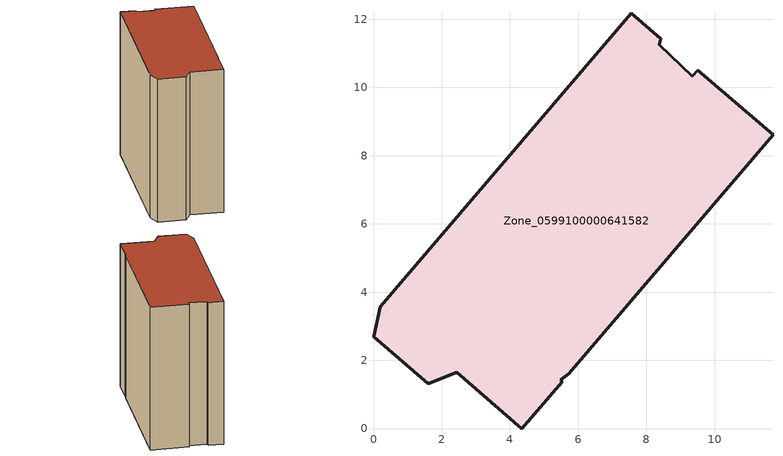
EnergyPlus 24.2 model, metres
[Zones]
Zone_0599100000641582
 floor ground (C_G): 8.42,11.43 8.38,11.26 9.35,10.33 9.5,10.5 11.71,8.61 5.73,1.61 5.49,1.43 5.53,1.38 4.35,0 2.44,1.65 1.61,1.32 0,2.69 0.2,3.57 7.55,12.17 z0
 wall outside (C_F): 1.61,1.32 2.44,1.65 4.35,0 5.53,1.38 5.49,1.43 5.73,1.61 11.71,8.61 9.5,10.5 9.35,10.33 8.38,11.26 8.42,11.43 7.55,12.17 0.2,3.57 0,2.69 1.61,1.32 z0:11.47
 roof outside (C_R): 5.73,1.61 11.71,8.61 9.5,10.5 9.35,10.33 8.38,11.26 8.42,11.43 7.55,12.17 0.2,3.57 0,2.69 1.61,1.32 2.44,1.65 4.35,0 5.53,1.38 5.49,1.43 z11.47
[BUILDING]
Pand.0599100000641582: North Axis=0; Terrain=City; Loads Convergence Tolerance Value=0.04; Temperature Convergence Tolerance Value=0.4; Solar Distribution=FullExterior; Maximum Number of Warmup Days=25; Minimum Number of Warmup Days=1
[Site:Location]
Rotterdam.The.Hague.AP_ZH_NLD Design_Conditions: Latitude=51.96; Longitude=4.45; Time Zone=1; Elevation=-4.5
[SITE:GROUNDTEMPERATURE:BUILDINGSURFACE]
18, 18, 18, 18, 18, 18, 18, 18, 18, 18, 18, 18
[MATERIAL] Thermal Absorptance=0.9; Solar Absorptance=0.7; Visible Absorptance=0.7
Name | Roughness | Thickness | Conductivity | Density | Specific Heat
G.TC.1946 | MediumSmooth | 0.15 | 1 | 540 | 1210
F.TC.1946 | Rough | 0.3 | 0.857143 | 1920 | 840
R.TC.1946 | MediumRough | 0.2 | 0.909091 | 1500 | 1000
[CONSTRUCTION]
C_G: G.TC.1946
C_F: F.TC.1946
C_R: R.TC.1946
[ZONE]
Zone_0599100000641582: Type=1; Multiplier=1; Ceiling Height=Autocalculate; Volume=Autocalculate; Floor Area=autocalculate; Part of Total Floor Area=Yes
[ZONEINFILTRATION:DESIGNFLOWRATE]
Infil_Zone_0599100000641582: Zone or ZoneList or Space or SpaceList=Zone_0599100000641582; Schedule=AlwaysOn; Design Flow Rate Calculation Method=Flow/Area; Flow Rate per Floor Area=0.003; Constant Term Coefficient=1; Temperature Term Coefficient=0; Velocity Term Coefficient=0; Velocity Squared Term Coefficient=0
[HVACTEMPLATE:ZONE:IDEALLOADSAIRSYSTEM]
Zone_0599100000641582: Maximum Heating Supply Air Temperature=50; Minimum Cooling Supply Air Temperature=13; Maximum Heating Supply Air Humidity Ratio=0.0156; Minimum Cooling Supply Air Humidity Ratio=0.0077; Heating Limit=NoLimit; Cooling Limit=NoLimit; Dehumidification Control Type=ConstantSensibleHeatRatio; Cooling Sensible Heat Ratio=0.7; Dehumidification Setpoint=60; Humidification Control Type=None; Humidification Setpoint=30; Outdoor Air Method=None; Outdoor Air Flow Rate per Person=0.00944; Outdoor Air Flow Rate per Zone Floor Area=0; Outdoor Air Flow Rate per Zone=0; Demand Controlled Ventilation Type=None; Outdoor Air Economizer Type=NoEconomizer; Heat Recovery Type=None; Sensible Heat Recovery Effectiveness=0.7; Latent Heat Recovery Effectiveness=0.65
[ZONECONTROL:THERMOSTAT]
ThermostatControl_Zone_0599100000641582: Zone or ZoneList=Zone_0599100000641582; Control Type Schedule=DualSetpointControlType; Control 1=Thermostat_Zone_0599100000641582; Temperature Difference Between Cutout And Setpoint=0
[THERMOSTATSETPOINT:DUALSETPOINT]
Thermostat_Zone_0599100000641582: Heating Setpoint Temperature Schedule=HeatingSetpoint_Zone_0599100000641582; Cooling Setpoint Temperature Schedule=CoolingSetpoint_Zone_0599100000641582
[SCHEDULE:COMPACT]
HeatingSetpoint_Zone_0599100000641582: Through: 12/31, For: AllDays, Until: 24:00, 21
CoolingSetpoint_Zone_0599100000641582: Through: 12/31, For: AllDays, Until: 24:00, 24
DualSetpointControlType: Through: 12/31, For: AllDays, Until: 24:00, 4
AlwaysOn: Through: 12/31, For: AllDays, Until: 24:00, 1
